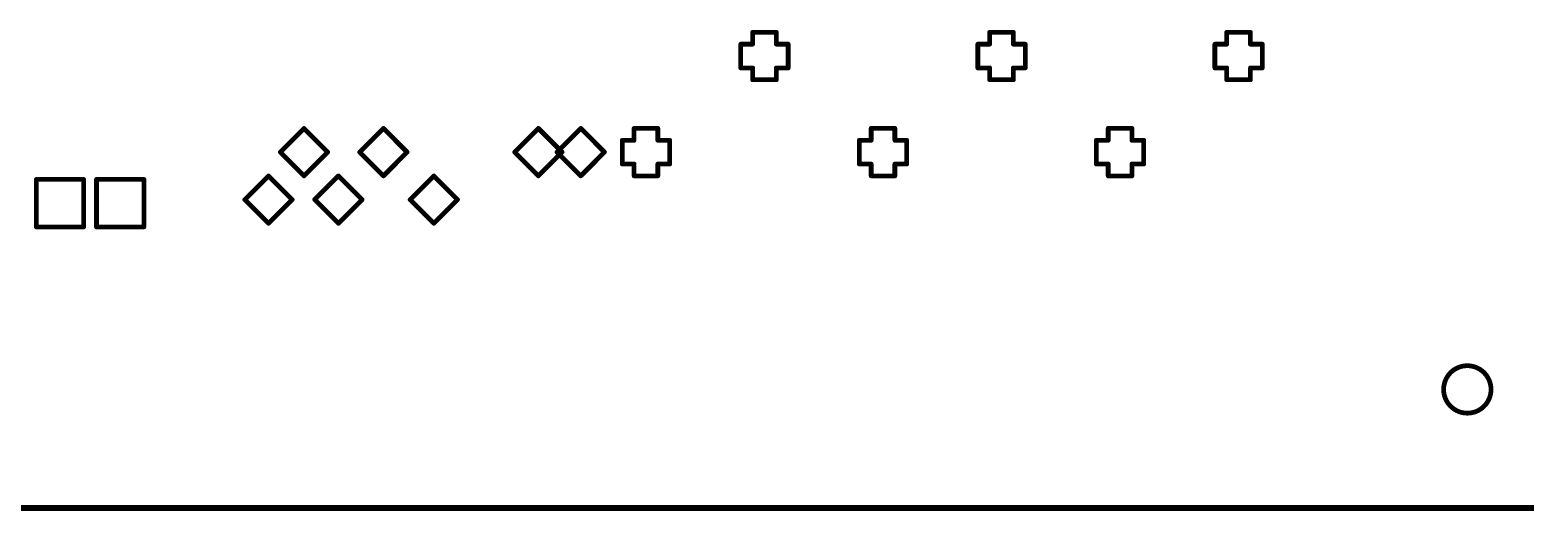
# Model space of a CAD drawing. Header units: inches. Extents: x 0 to 280, y 0 to 265.
# Drawn here: x 79.4 to 142.4, y -0.1 to 20.2 of the extents above; entities that cross this region are included whole.
import ezdxf

# ---------------------------------------------------------------- set-up
doc = ezdxf.new("R2010")
doc.units = ezdxf.units.IN
doc.layers.add('Board', color=6, linetype='Continuous')
doc.layers.add('Drill Drawing', color=1, linetype='Continuous')

msp = doc.modelspace()

# ---------------------------------------------------------------- linework, layer by layer
at = {"layer": 'Board'}
msp.add_lwpolyline([(10, 0, 0.25, 0.25, 0), (270, 0, 0.25, 0.25, 0)], format="xyseb", dxfattribs=at)
at = {"layer": 'Drill Drawing'}
for points in [[(109.35, 18.55, 0.2, 0.2, 0), (109.35, 19.55, 0.2, 0.2, 0)], [(109.35, 19.55, 0.2, 0.2, 0), (109.85, 19.55, 0.2, 0.2, 0)], [(109.85, 19.55, 0.2, 0.2, 0), (109.85, 20.05, 0.2, 0.2, 0)], [(109.85, 20.05, 0.2, 0.2, 0), (110.85, 20.05, 0.2, 0.2, 0)], [(110.85, 19.55, 0.2, 0.2, 0), (110.85, 20.05, 0.2, 0.2, 0)], [(110.85, 19.55, 0.2, 0.2, 0), (111.35, 19.55, 0.2, 0.2, 0)], [(111.35, 18.55, 0.2, 0.2, 0), (111.35, 19.55, 0.2, 0.2, 0)], [(119.35, 18.55, 0.2, 0.2, 0), (119.35, 19.55, 0.2, 0.2, 0)], [(119.35, 19.55, 0.2, 0.2, 0), (119.85, 19.55, 0.2, 0.2, 0)], [(119.85, 19.55, 0.2, 0.2, 0), (119.85, 20.05, 0.2, 0.2, 0)], [(119.85, 20.05, 0.2, 0.2, 0), (120.85, 20.05, 0.2, 0.2, 0)], [(120.85, 19.55, 0.2, 0.2, 0), (120.85, 20.05, 0.2, 0.2, 0)], [(120.85, 19.55, 0.2, 0.2, 0), (121.35, 19.55, 0.2, 0.2, 0)], [(121.35, 18.55, 0.2, 0.2, 0), (121.35, 19.55, 0.2, 0.2, 0)], [(129.35, 18.55, 0.2, 0.2, 0), (129.35, 19.55, 0.2, 0.2, 0)], [(129.35, 19.55, 0.2, 0.2, 0), (129.85, 19.55, 0.2, 0.2, 0)], [(129.85, 19.55, 0.2, 0.2, 0), (129.85, 20.05, 0.2, 0.2, 0)], [(129.85, 20.05, 0.2, 0.2, 0), (130.85, 20.05, 0.2, 0.2, 0)], [(130.85, 19.55, 0.2, 0.2, 0), (130.85, 20.05, 0.2, 0.2, 0)], [(130.85, 19.55, 0.2, 0.2, 0), (131.35, 19.55, 0.2, 0.2, 0)], [(131.35, 18.55, 0.2, 0.2, 0), (131.35, 19.55, 0.2, 0.2, 0)], [(109.35, 18.55, 0.2, 0.2, 0), (109.85, 18.55, 0.2, 0.2, 0)], [(109.85, 18.05, 0.2, 0.2, 0), (109.85, 18.55, 0.2, 0.2, 0)], [(110.85, 18.55, 0.2, 0.2, 0), (111.35, 18.55, 0.2, 0.2, 0)], [(110.85, 18.05, 0.2, 0.2, 0), (110.85, 18.55, 0.2, 0.2, 0)], [(119.35, 18.55, 0.2, 0.2, 0), (119.85, 18.55, 0.2, 0.2, 0)], [(119.85, 18.05, 0.2, 0.2, 0), (119.85, 18.55, 0.2, 0.2, 0)], [(120.85, 18.55, 0.2, 0.2, 0), (121.35, 18.55, 0.2, 0.2, 0)], [(120.85, 18.05, 0.2, 0.2, 0), (120.85, 18.55, 0.2, 0.2, 0)], [(129.35, 18.55, 0.2, 0.2, 0), (129.85, 18.55, 0.2, 0.2, 0)], [(129.85, 18.05, 0.2, 0.2, 0), (129.85, 18.55, 0.2, 0.2, 0)], [(130.85, 18.55, 0.2, 0.2, 0), (131.35, 18.55, 0.2, 0.2, 0)], [(130.85, 18.05, 0.2, 0.2, 0), (130.85, 18.55, 0.2, 0.2, 0)], [(109.85, 18.05, 0.2, 0.2, 0), (110.85, 18.05, 0.2, 0.2, 0)], [(119.85, 18.05, 0.2, 0.2, 0), (120.85, 18.05, 0.2, 0.2, 0)], [(129.85, 18.05, 0.2, 0.2, 0), (130.85, 18.05, 0.2, 0.2, 0)], [(89.925, 15, 0.2, 0.2, 0), (90.925, 16, 0.2, 0.2, 0)], [(90.925, 16, 0.2, 0.2, 0), (91.925, 15, 0.2, 0.2, 0)], [(93.275, 15, 0.2, 0.2, 0), (94.275, 16, 0.2, 0.2, 0)], [(94.275, 16, 0.2, 0.2, 0), (95.275, 15, 0.2, 0.2, 0)], [(99.813, 15, 0.2, 0.2, 0), (100.813, 16, 0.2, 0.2, 0)], [(100.813, 16, 0.2, 0.2, 0), (101.813, 15, 0.2, 0.2, 0)], [(101.6, 15, 0.2, 0.2, 0), (102.6, 16, 0.2, 0.2, 0)], [(102.6, 16, 0.2, 0.2, 0), (103.6, 15, 0.2, 0.2, 0)], [(104.85, 15.5, 0.2, 0.2, 0), (104.85, 16, 0.2, 0.2, 0)], [(104.85, 16, 0.2, 0.2, 0), (105.85, 16, 0.2, 0.2, 0)], [(105.85, 15.5, 0.2, 0.2, 0), (105.85, 16, 0.2, 0.2, 0)], [(114.85, 15.5, 0.2, 0.2, 0), (114.85, 16, 0.2, 0.2, 0)], [(114.85, 16, 0.2, 0.2, 0), (115.85, 16, 0.2, 0.2, 0)], [(115.85, 15.5, 0.2, 0.2, 0), (115.85, 16, 0.2, 0.2, 0)], [(124.85, 15.5, 0.2, 0.2, 0), (124.85, 16, 0.2, 0.2, 0)], [(124.85, 16, 0.2, 0.2, 0), (125.85, 16, 0.2, 0.2, 0)], [(125.85, 15.5, 0.2, 0.2, 0), (125.85, 16, 0.2, 0.2, 0)], [(104.35, 14.5, 0.2, 0.2, 0), (104.35, 15.5, 0.2, 0.2, 0)], [(104.35, 15.5, 0.2, 0.2, 0), (104.85, 15.5, 0.2, 0.2, 0)], [(105.85, 15.5, 0.2, 0.2, 0), (106.35, 15.5, 0.2, 0.2, 0)], [(106.35, 14.5, 0.2, 0.2, 0), (106.35, 15.5, 0.2, 0.2, 0)], [(114.35, 14.5, 0.2, 0.2, 0), (114.35, 15.5, 0.2, 0.2, 0)], [(114.35, 15.5, 0.2, 0.2, 0), (114.85, 15.5, 0.2, 0.2, 0)], [(115.85, 15.5, 0.2, 0.2, 0), (116.35, 15.5, 0.2, 0.2, 0)], [(116.35, 14.5, 0.2, 0.2, 0), (116.35, 15.5, 0.2, 0.2, 0)], [(124.35, 14.5, 0.2, 0.2, 0), (124.35, 15.5, 0.2, 0.2, 0)], [(124.35, 15.5, 0.2, 0.2, 0), (124.85, 15.5, 0.2, 0.2, 0)], [(125.85, 15.5, 0.2, 0.2, 0), (126.35, 15.5, 0.2, 0.2, 0)], [(126.35, 14.5, 0.2, 0.2, 0), (126.35, 15.5, 0.2, 0.2, 0)], [(89.925, 15, 0.2, 0.2, 0), (90.925, 14, 0.2, 0.2, 0)], [(90.925, 14, 0.2, 0.2, 0), (91.925, 15, 0.2, 0.2, 0)], [(93.275, 15, 0.2, 0.2, 0), (94.275, 14, 0.2, 0.2, 0)], [(94.275, 14, 0.2, 0.2, 0), (95.275, 15, 0.2, 0.2, 0)], [(99.813, 15, 0.2, 0.2, 0), (100.813, 14, 0.2, 0.2, 0)], [(100.813, 14, 0.2, 0.2, 0), (101.813, 15, 0.2, 0.2, 0)], [(101.6, 15, 0.2, 0.2, 0), (102.6, 14, 0.2, 0.2, 0)], [(102.6, 14, 0.2, 0.2, 0), (103.6, 15, 0.2, 0.2, 0)], [(104.35, 14.5, 0.2, 0.2, 0), (104.85, 14.5, 0.2, 0.2, 0)], [(104.85, 14, 0.2, 0.2, 0), (104.85, 14.5, 0.2, 0.2, 0)], [(105.85, 14.5, 0.2, 0.2, 0), (106.35, 14.5, 0.2, 0.2, 0)], [(105.85, 14, 0.2, 0.2, 0), (105.85, 14.5, 0.2, 0.2, 0)], [(114.35, 14.5, 0.2, 0.2, 0), (114.85, 14.5, 0.2, 0.2, 0)], [(114.85, 14, 0.2, 0.2, 0), (114.85, 14.5, 0.2, 0.2, 0)], [(115.85, 14.5, 0.2, 0.2, 0), (116.35, 14.5, 0.2, 0.2, 0)], [(115.85, 14, 0.2, 0.2, 0), (115.85, 14.5, 0.2, 0.2, 0)], [(124.35, 14.5, 0.2, 0.2, 0), (124.85, 14.5, 0.2, 0.2, 0)], [(124.85, 14, 0.2, 0.2, 0), (124.85, 14.5, 0.2, 0.2, 0)], [(125.85, 14.5, 0.2, 0.2, 0), (126.35, 14.5, 0.2, 0.2, 0)], [(125.85, 14, 0.2, 0.2, 0), (125.85, 14.5, 0.2, 0.2, 0)], [(79.63, 13.85, 0.2, 0.2, 0), (81.63, 13.85, 0.2, 0.2, 0)], [(79.63, 11.85, 0.2, 0.2, 0), (79.63, 13.85, 0.2, 0.2, 0)], [(81.63, 11.85, 0.2, 0.2, 0), (81.63, 13.85, 0.2, 0.2, 0)], [(82.17, 13.85, 0.2, 0.2, 0), (84.17, 13.85, 0.2, 0.2, 0)], [(82.17, 11.85, 0.2, 0.2, 0), (82.17, 13.85, 0.2, 0.2, 0)], [(84.17, 11.85, 0.2, 0.2, 0), (84.17, 13.85, 0.2, 0.2, 0)], [(88.425, 13, 0.2, 0.2, 0), (89.425, 14, 0.2, 0.2, 0)], [(89.425, 14, 0.2, 0.2, 0), (90.425, 13, 0.2, 0.2, 0)], [(91.375, 13, 0.2, 0.2, 0), (92.375, 14, 0.2, 0.2, 0)], [(92.375, 14, 0.2, 0.2, 0), (93.375, 13, 0.2, 0.2, 0)], [(95.4, 13, 0.2, 0.2, 0), (96.4, 14, 0.2, 0.2, 0)], [(96.4, 14, 0.2, 0.2, 0), (97.4, 13, 0.2, 0.2, 0)], [(104.85, 14, 0.2, 0.2, 0), (105.85, 14, 0.2, 0.2, 0)], [(114.85, 14, 0.2, 0.2, 0), (115.85, 14, 0.2, 0.2, 0)], [(124.85, 14, 0.2, 0.2, 0), (125.85, 14, 0.2, 0.2, 0)], [(88.425, 13, 0.2, 0.2, 0), (89.425, 12, 0.2, 0.2, 0)], [(89.425, 12, 0.2, 0.2, 0), (90.425, 13, 0.2, 0.2, 0)], [(91.375, 13, 0.2, 0.2, 0), (92.375, 12, 0.2, 0.2, 0)], [(92.375, 12, 0.2, 0.2, 0), (93.375, 13, 0.2, 0.2, 0)], [(95.4, 13, 0.2, 0.2, 0), (96.4, 12, 0.2, 0.2, 0)], [(96.4, 12, 0.2, 0.2, 0), (97.4, 13, 0.2, 0.2, 0)], [(79.63, 11.85, 0.2, 0.2, 0), (81.63, 11.85, 0.2, 0.2, 0)], [(82.17, 11.85, 0.2, 0.2, 0), (84.17, 11.85, 0.2, 0.2, 0)]]:
    msp.add_lwpolyline(points, format="xyseb", dxfattribs=at)
for points in [[(109.3, 19.55, 0.1, 0.1, 1), (109.4, 19.55, 0.1, 0.1, 1)], [(109.3, 19.55, 0.1, 0.1, 1), (109.4, 19.55, 0.1, 0.1, 1)], [(109.8, 20.05, 0.1, 0.1, 1), (109.9, 20.05, 0.1, 0.1, 1)], [(109.8, 20.05, 0.1, 0.1, 1), (109.9, 20.05, 0.1, 0.1, 1)], [(109.8, 19.55, 0.1, 0.1, 1), (109.9, 19.55, 0.1, 0.1, 1)], [(109.8, 19.55, 0.1, 0.1, 1), (109.9, 19.55, 0.1, 0.1, 1)], [(110.8, 20.05, 0.1, 0.1, 1), (110.9, 20.05, 0.1, 0.1, 1)], [(110.8, 20.05, 0.1, 0.1, 1), (110.9, 20.05, 0.1, 0.1, 1)], [(110.8, 19.55, 0.1, 0.1, 1), (110.9, 19.55, 0.1, 0.1, 1)], [(110.8, 19.55, 0.1, 0.1, 1), (110.9, 19.55, 0.1, 0.1, 1)], [(111.3, 19.55, 0.1, 0.1, 1), (111.4, 19.55, 0.1, 0.1, 1)], [(111.3, 19.55, 0.1, 0.1, 1), (111.4, 19.55, 0.1, 0.1, 1)], [(119.3, 19.55, 0.1, 0.1, 1), (119.4, 19.55, 0.1, 0.1, 1)], [(119.3, 19.55, 0.1, 0.1, 1), (119.4, 19.55, 0.1, 0.1, 1)], [(119.8, 20.05, 0.1, 0.1, 1), (119.9, 20.05, 0.1, 0.1, 1)], [(119.8, 20.05, 0.1, 0.1, 1), (119.9, 20.05, 0.1, 0.1, 1)], [(119.8, 19.55, 0.1, 0.1, 1), (119.9, 19.55, 0.1, 0.1, 1)], [(119.8, 19.55, 0.1, 0.1, 1), (119.9, 19.55, 0.1, 0.1, 1)], [(120.8, 20.05, 0.1, 0.1, 1), (120.9, 20.05, 0.1, 0.1, 1)], [(120.8, 20.05, 0.1, 0.1, 1), (120.9, 20.05, 0.1, 0.1, 1)], [(120.8, 19.55, 0.1, 0.1, 1), (120.9, 19.55, 0.1, 0.1, 1)], [(120.8, 19.55, 0.1, 0.1, 1), (120.9, 19.55, 0.1, 0.1, 1)], [(121.3, 19.55, 0.1, 0.1, 1), (121.4, 19.55, 0.1, 0.1, 1)], [(121.3, 19.55, 0.1, 0.1, 1), (121.4, 19.55, 0.1, 0.1, 1)], [(129.3, 19.55, 0.1, 0.1, 1), (129.4, 19.55, 0.1, 0.1, 1)], [(129.3, 19.55, 0.1, 0.1, 1), (129.4, 19.55, 0.1, 0.1, 1)], [(129.8, 20.05, 0.1, 0.1, 1), (129.9, 20.05, 0.1, 0.1, 1)], [(129.8, 20.05, 0.1, 0.1, 1), (129.9, 20.05, 0.1, 0.1, 1)], [(129.8, 19.55, 0.1, 0.1, 1), (129.9, 19.55, 0.1, 0.1, 1)], [(129.8, 19.55, 0.1, 0.1, 1), (129.9, 19.55, 0.1, 0.1, 1)], [(130.8, 20.05, 0.1, 0.1, 1), (130.9, 20.05, 0.1, 0.1, 1)], [(130.8, 20.05, 0.1, 0.1, 1), (130.9, 20.05, 0.1, 0.1, 1)], [(130.8, 19.55, 0.1, 0.1, 1), (130.9, 19.55, 0.1, 0.1, 1)], [(130.8, 19.55, 0.1, 0.1, 1), (130.9, 19.55, 0.1, 0.1, 1)], [(131.3, 19.55, 0.1, 0.1, 1), (131.4, 19.55, 0.1, 0.1, 1)], [(131.3, 19.55, 0.1, 0.1, 1), (131.4, 19.55, 0.1, 0.1, 1)], [(109.3, 18.55, 0.1, 0.1, 1), (109.4, 18.55, 0.1, 0.1, 1)], [(109.3, 18.55, 0.1, 0.1, 1), (109.4, 18.55, 0.1, 0.1, 1)], [(109.8, 18.55, 0.1, 0.1, 1), (109.9, 18.55, 0.1, 0.1, 1)], [(109.8, 18.55, 0.1, 0.1, 1), (109.9, 18.55, 0.1, 0.1, 1)], [(110.8, 18.55, 0.1, 0.1, 1), (110.9, 18.55, 0.1, 0.1, 1)], [(110.8, 18.55, 0.1, 0.1, 1), (110.9, 18.55, 0.1, 0.1, 1)], [(111.3, 18.55, 0.1, 0.1, 1), (111.4, 18.55, 0.1, 0.1, 1)], [(111.3, 18.55, 0.1, 0.1, 1), (111.4, 18.55, 0.1, 0.1, 1)], [(119.3, 18.55, 0.1, 0.1, 1), (119.4, 18.55, 0.1, 0.1, 1)], [(119.3, 18.55, 0.1, 0.1, 1), (119.4, 18.55, 0.1, 0.1, 1)], [(119.8, 18.55, 0.1, 0.1, 1), (119.9, 18.55, 0.1, 0.1, 1)], [(119.8, 18.55, 0.1, 0.1, 1), (119.9, 18.55, 0.1, 0.1, 1)], [(120.8, 18.55, 0.1, 0.1, 1), (120.9, 18.55, 0.1, 0.1, 1)], [(120.8, 18.55, 0.1, 0.1, 1), (120.9, 18.55, 0.1, 0.1, 1)], [(121.3, 18.55, 0.1, 0.1, 1), (121.4, 18.55, 0.1, 0.1, 1)], [(121.3, 18.55, 0.1, 0.1, 1), (121.4, 18.55, 0.1, 0.1, 1)], [(129.3, 18.55, 0.1, 0.1, 1), (129.4, 18.55, 0.1, 0.1, 1)], [(129.3, 18.55, 0.1, 0.1, 1), (129.4, 18.55, 0.1, 0.1, 1)], [(129.8, 18.55, 0.1, 0.1, 1), (129.9, 18.55, 0.1, 0.1, 1)], [(129.8, 18.55, 0.1, 0.1, 1), (129.9, 18.55, 0.1, 0.1, 1)], [(130.8, 18.55, 0.1, 0.1, 1), (130.9, 18.55, 0.1, 0.1, 1)], [(130.8, 18.55, 0.1, 0.1, 1), (130.9, 18.55, 0.1, 0.1, 1)], [(131.3, 18.55, 0.1, 0.1, 1), (131.4, 18.55, 0.1, 0.1, 1)], [(131.3, 18.55, 0.1, 0.1, 1), (131.4, 18.55, 0.1, 0.1, 1)], [(109.8, 18.05, 0.1, 0.1, 1), (109.9, 18.05, 0.1, 0.1, 1)], [(109.8, 18.05, 0.1, 0.1, 1), (109.9, 18.05, 0.1, 0.1, 1)], [(110.8, 18.05, 0.1, 0.1, 1), (110.9, 18.05, 0.1, 0.1, 1)], [(110.8, 18.05, 0.1, 0.1, 1), (110.9, 18.05, 0.1, 0.1, 1)], [(119.8, 18.05, 0.1, 0.1, 1), (119.9, 18.05, 0.1, 0.1, 1)], [(119.8, 18.05, 0.1, 0.1, 1), (119.9, 18.05, 0.1, 0.1, 1)], [(120.8, 18.05, 0.1, 0.1, 1), (120.9, 18.05, 0.1, 0.1, 1)], [(120.8, 18.05, 0.1, 0.1, 1), (120.9, 18.05, 0.1, 0.1, 1)], [(129.8, 18.05, 0.1, 0.1, 1), (129.9, 18.05, 0.1, 0.1, 1)], [(129.8, 18.05, 0.1, 0.1, 1), (129.9, 18.05, 0.1, 0.1, 1)], [(130.8, 18.05, 0.1, 0.1, 1), (130.9, 18.05, 0.1, 0.1, 1)], [(130.8, 18.05, 0.1, 0.1, 1), (130.9, 18.05, 0.1, 0.1, 1)], [(90.875, 16, 0.1, 0.1, 1), (90.975, 16, 0.1, 0.1, 1)], [(90.875, 16, 0.1, 0.1, 1), (90.975, 16, 0.1, 0.1, 1)], [(94.225, 16, 0.1, 0.1, 1), (94.325, 16, 0.1, 0.1, 1)], [(94.225, 16, 0.1, 0.1, 1), (94.325, 16, 0.1, 0.1, 1)], [(100.763, 16, 0.1, 0.1, 1), (100.863, 16, 0.1, 0.1, 1)], [(100.763, 16, 0.1, 0.1, 1), (100.863, 16, 0.1, 0.1, 1)], [(102.55, 16, 0.1, 0.1, 1), (102.65, 16, 0.1, 0.1, 1)], [(102.55, 16, 0.1, 0.1, 1), (102.65, 16, 0.1, 0.1, 1)], [(104.8, 16, 0.1, 0.1, 1), (104.9, 16, 0.1, 0.1, 1)], [(104.8, 16, 0.1, 0.1, 1), (104.9, 16, 0.1, 0.1, 1)], [(105.8, 16, 0.1, 0.1, 1), (105.9, 16, 0.1, 0.1, 1)], [(105.8, 16, 0.1, 0.1, 1), (105.9, 16, 0.1, 0.1, 1)], [(114.8, 16, 0.1, 0.1, 1), (114.9, 16, 0.1, 0.1, 1)], [(114.8, 16, 0.1, 0.1, 1), (114.9, 16, 0.1, 0.1, 1)], [(115.8, 16, 0.1, 0.1, 1), (115.9, 16, 0.1, 0.1, 1)], [(115.8, 16, 0.1, 0.1, 1), (115.9, 16, 0.1, 0.1, 1)], [(124.8, 16, 0.1, 0.1, 1), (124.9, 16, 0.1, 0.1, 1)], [(124.8, 16, 0.1, 0.1, 1), (124.9, 16, 0.1, 0.1, 1)], [(125.8, 16, 0.1, 0.1, 1), (125.9, 16, 0.1, 0.1, 1)], [(125.8, 16, 0.1, 0.1, 1), (125.9, 16, 0.1, 0.1, 1)], [(104.3, 15.5, 0.1, 0.1, 1), (104.4, 15.5, 0.1, 0.1, 1)], [(104.3, 15.5, 0.1, 0.1, 1), (104.4, 15.5, 0.1, 0.1, 1)], [(104.8, 15.5, 0.1, 0.1, 1), (104.9, 15.5, 0.1, 0.1, 1)], [(104.8, 15.5, 0.1, 0.1, 1), (104.9, 15.5, 0.1, 0.1, 1)], [(105.8, 15.5, 0.1, 0.1, 1), (105.9, 15.5, 0.1, 0.1, 1)], [(105.8, 15.5, 0.1, 0.1, 1), (105.9, 15.5, 0.1, 0.1, 1)], [(106.3, 15.5, 0.1, 0.1, 1), (106.4, 15.5, 0.1, 0.1, 1)], [(106.3, 15.5, 0.1, 0.1, 1), (106.4, 15.5, 0.1, 0.1, 1)], [(114.3, 15.5, 0.1, 0.1, 1), (114.4, 15.5, 0.1, 0.1, 1)], [(114.3, 15.5, 0.1, 0.1, 1), (114.4, 15.5, 0.1, 0.1, 1)], [(114.8, 15.5, 0.1, 0.1, 1), (114.9, 15.5, 0.1, 0.1, 1)], [(114.8, 15.5, 0.1, 0.1, 1), (114.9, 15.5, 0.1, 0.1, 1)], [(115.8, 15.5, 0.1, 0.1, 1), (115.9, 15.5, 0.1, 0.1, 1)], [(115.8, 15.5, 0.1, 0.1, 1), (115.9, 15.5, 0.1, 0.1, 1)], [(116.3, 15.5, 0.1, 0.1, 1), (116.4, 15.5, 0.1, 0.1, 1)], [(116.3, 15.5, 0.1, 0.1, 1), (116.4, 15.5, 0.1, 0.1, 1)], [(124.3, 15.5, 0.1, 0.1, 1), (124.4, 15.5, 0.1, 0.1, 1)], [(124.3, 15.5, 0.1, 0.1, 1), (124.4, 15.5, 0.1, 0.1, 1)], [(124.8, 15.5, 0.1, 0.1, 1), (124.9, 15.5, 0.1, 0.1, 1)], [(124.8, 15.5, 0.1, 0.1, 1), (124.9, 15.5, 0.1, 0.1, 1)], [(125.8, 15.5, 0.1, 0.1, 1), (125.9, 15.5, 0.1, 0.1, 1)], [(125.8, 15.5, 0.1, 0.1, 1), (125.9, 15.5, 0.1, 0.1, 1)], [(126.3, 15.5, 0.1, 0.1, 1), (126.4, 15.5, 0.1, 0.1, 1)], [(126.3, 15.5, 0.1, 0.1, 1), (126.4, 15.5, 0.1, 0.1, 1)], [(89.875, 15, 0.1, 0.1, 1), (89.975, 15, 0.1, 0.1, 1)], [(89.875, 15, 0.1, 0.1, 1), (89.975, 15, 0.1, 0.1, 1)], [(91.875, 15, 0.1, 0.1, 1), (91.975, 15, 0.1, 0.1, 1)], [(91.875, 15, 0.1, 0.1, 1), (91.975, 15, 0.1, 0.1, 1)], [(93.225, 15, 0.1, 0.1, 1), (93.325, 15, 0.1, 0.1, 1)], [(93.225, 15, 0.1, 0.1, 1), (93.325, 15, 0.1, 0.1, 1)], [(95.225, 15, 0.1, 0.1, 1), (95.325, 15, 0.1, 0.1, 1)], [(95.225, 15, 0.1, 0.1, 1), (95.325, 15, 0.1, 0.1, 1)], [(99.763, 15, 0.1, 0.1, 1), (99.863, 15, 0.1, 0.1, 1)], [(99.763, 15, 0.1, 0.1, 1), (99.863, 15, 0.1, 0.1, 1)], [(101.55, 15, 0.1, 0.1, 1), (101.65, 15, 0.1, 0.1, 1)], [(101.55, 15, 0.1, 0.1, 1), (101.65, 15, 0.1, 0.1, 1)], [(101.763, 15, 0.1, 0.1, 1), (101.863, 15, 0.1, 0.1, 1)], [(101.763, 15, 0.1, 0.1, 1), (101.863, 15, 0.1, 0.1, 1)], [(103.55, 15, 0.1, 0.1, 1), (103.65, 15, 0.1, 0.1, 1)], [(103.55, 15, 0.1, 0.1, 1), (103.65, 15, 0.1, 0.1, 1)], [(104.3, 14.5, 0.1, 0.1, 1), (104.4, 14.5, 0.1, 0.1, 1)], [(104.3, 14.5, 0.1, 0.1, 1), (104.4, 14.5, 0.1, 0.1, 1)], [(104.8, 14.5, 0.1, 0.1, 1), (104.9, 14.5, 0.1, 0.1, 1)], [(104.8, 14.5, 0.1, 0.1, 1), (104.9, 14.5, 0.1, 0.1, 1)], [(105.8, 14.5, 0.1, 0.1, 1), (105.9, 14.5, 0.1, 0.1, 1)], [(105.8, 14.5, 0.1, 0.1, 1), (105.9, 14.5, 0.1, 0.1, 1)], [(106.3, 14.5, 0.1, 0.1, 1), (106.4, 14.5, 0.1, 0.1, 1)], [(106.3, 14.5, 0.1, 0.1, 1), (106.4, 14.5, 0.1, 0.1, 1)], [(114.3, 14.5, 0.1, 0.1, 1), (114.4, 14.5, 0.1, 0.1, 1)], [(114.3, 14.5, 0.1, 0.1, 1), (114.4, 14.5, 0.1, 0.1, 1)], [(114.8, 14.5, 0.1, 0.1, 1), (114.9, 14.5, 0.1, 0.1, 1)], [(114.8, 14.5, 0.1, 0.1, 1), (114.9, 14.5, 0.1, 0.1, 1)], [(115.8, 14.5, 0.1, 0.1, 1), (115.9, 14.5, 0.1, 0.1, 1)], [(115.8, 14.5, 0.1, 0.1, 1), (115.9, 14.5, 0.1, 0.1, 1)], [(116.3, 14.5, 0.1, 0.1, 1), (116.4, 14.5, 0.1, 0.1, 1)], [(116.3, 14.5, 0.1, 0.1, 1), (116.4, 14.5, 0.1, 0.1, 1)], [(124.3, 14.5, 0.1, 0.1, 1), (124.4, 14.5, 0.1, 0.1, 1)], [(124.3, 14.5, 0.1, 0.1, 1), (124.4, 14.5, 0.1, 0.1, 1)], [(124.8, 14.5, 0.1, 0.1, 1), (124.9, 14.5, 0.1, 0.1, 1)], [(124.8, 14.5, 0.1, 0.1, 1), (124.9, 14.5, 0.1, 0.1, 1)], [(125.8, 14.5, 0.1, 0.1, 1), (125.9, 14.5, 0.1, 0.1, 1)], [(125.8, 14.5, 0.1, 0.1, 1), (125.9, 14.5, 0.1, 0.1, 1)], [(126.3, 14.5, 0.1, 0.1, 1), (126.4, 14.5, 0.1, 0.1, 1)], [(126.3, 14.5, 0.1, 0.1, 1), (126.4, 14.5, 0.1, 0.1, 1)], [(79.58, 13.85, 0.1, 0.1, 1), (79.68, 13.85, 0.1, 0.1, 1)], [(79.58, 13.85, 0.1, 0.1, 1), (79.68, 13.85, 0.1, 0.1, 1)], [(81.58, 13.85, 0.1, 0.1, 1), (81.68, 13.85, 0.1, 0.1, 1)], [(81.58, 13.85, 0.1, 0.1, 1), (81.68, 13.85, 0.1, 0.1, 1)], [(82.12, 13.85, 0.1, 0.1, 1), (82.22, 13.85, 0.1, 0.1, 1)], [(82.12, 13.85, 0.1, 0.1, 1), (82.22, 13.85, 0.1, 0.1, 1)], [(84.12, 13.85, 0.1, 0.1, 1), (84.22, 13.85, 0.1, 0.1, 1)], [(84.12, 13.85, 0.1, 0.1, 1), (84.22, 13.85, 0.1, 0.1, 1)], [(89.375, 14, 0.1, 0.1, 1), (89.475, 14, 0.1, 0.1, 1)], [(89.375, 14, 0.1, 0.1, 1), (89.475, 14, 0.1, 0.1, 1)], [(90.875, 14, 0.1, 0.1, 1), (90.975, 14, 0.1, 0.1, 1)], [(90.875, 14, 0.1, 0.1, 1), (90.975, 14, 0.1, 0.1, 1)], [(92.325, 14, 0.1, 0.1, 1), (92.425, 14, 0.1, 0.1, 1)], [(92.325, 14, 0.1, 0.1, 1), (92.425, 14, 0.1, 0.1, 1)], [(94.225, 14, 0.1, 0.1, 1), (94.325, 14, 0.1, 0.1, 1)], [(94.225, 14, 0.1, 0.1, 1), (94.325, 14, 0.1, 0.1, 1)], [(96.35, 14, 0.1, 0.1, 1), (96.45, 14, 0.1, 0.1, 1)], [(96.35, 14, 0.1, 0.1, 1), (96.45, 14, 0.1, 0.1, 1)], [(100.763, 14, 0.1, 0.1, 1), (100.863, 14, 0.1, 0.1, 1)], [(100.763, 14, 0.1, 0.1, 1), (100.863, 14, 0.1, 0.1, 1)], [(102.55, 14, 0.1, 0.1, 1), (102.65, 14, 0.1, 0.1, 1)], [(102.55, 14, 0.1, 0.1, 1), (102.65, 14, 0.1, 0.1, 1)], [(104.8, 14, 0.1, 0.1, 1), (104.9, 14, 0.1, 0.1, 1)], [(104.8, 14, 0.1, 0.1, 1), (104.9, 14, 0.1, 0.1, 1)], [(105.8, 14, 0.1, 0.1, 1), (105.9, 14, 0.1, 0.1, 1)], [(105.8, 14, 0.1, 0.1, 1), (105.9, 14, 0.1, 0.1, 1)], [(114.8, 14, 0.1, 0.1, 1), (114.9, 14, 0.1, 0.1, 1)], [(114.8, 14, 0.1, 0.1, 1), (114.9, 14, 0.1, 0.1, 1)], [(115.8, 14, 0.1, 0.1, 1), (115.9, 14, 0.1, 0.1, 1)], [(115.8, 14, 0.1, 0.1, 1), (115.9, 14, 0.1, 0.1, 1)], [(124.8, 14, 0.1, 0.1, 1), (124.9, 14, 0.1, 0.1, 1)], [(124.8, 14, 0.1, 0.1, 1), (124.9, 14, 0.1, 0.1, 1)], [(125.8, 14, 0.1, 0.1, 1), (125.9, 14, 0.1, 0.1, 1)], [(125.8, 14, 0.1, 0.1, 1), (125.9, 14, 0.1, 0.1, 1)], [(88.375, 13, 0.1, 0.1, 1), (88.475, 13, 0.1, 0.1, 1)], [(88.375, 13, 0.1, 0.1, 1), (88.475, 13, 0.1, 0.1, 1)], [(90.375, 13, 0.1, 0.1, 1), (90.475, 13, 0.1, 0.1, 1)], [(90.375, 13, 0.1, 0.1, 1), (90.475, 13, 0.1, 0.1, 1)], [(91.325, 13, 0.1, 0.1, 1), (91.425, 13, 0.1, 0.1, 1)], [(91.325, 13, 0.1, 0.1, 1), (91.425, 13, 0.1, 0.1, 1)], [(93.325, 13, 0.1, 0.1, 1), (93.425, 13, 0.1, 0.1, 1)], [(93.325, 13, 0.1, 0.1, 1), (93.425, 13, 0.1, 0.1, 1)], [(95.35, 13, 0.1, 0.1, 1), (95.45, 13, 0.1, 0.1, 1)], [(95.35, 13, 0.1, 0.1, 1), (95.45, 13, 0.1, 0.1, 1)], [(97.35, 13, 0.1, 0.1, 1), (97.45, 13, 0.1, 0.1, 1)], [(97.35, 13, 0.1, 0.1, 1), (97.45, 13, 0.1, 0.1, 1)], [(89.375, 12, 0.1, 0.1, 1), (89.475, 12, 0.1, 0.1, 1)], [(89.375, 12, 0.1, 0.1, 1), (89.475, 12, 0.1, 0.1, 1)], [(92.325, 12, 0.1, 0.1, 1), (92.425, 12, 0.1, 0.1, 1)], [(92.325, 12, 0.1, 0.1, 1), (92.425, 12, 0.1, 0.1, 1)], [(96.35, 12, 0.1, 0.1, 1), (96.45, 12, 0.1, 0.1, 1)], [(96.35, 12, 0.1, 0.1, 1), (96.45, 12, 0.1, 0.1, 1)], [(79.58, 11.85, 0.1, 0.1, 1), (79.68, 11.85, 0.1, 0.1, 1)], [(79.58, 11.85, 0.1, 0.1, 1), (79.68, 11.85, 0.1, 0.1, 1)], [(81.58, 11.85, 0.1, 0.1, 1), (81.68, 11.85, 0.1, 0.1, 1)], [(81.58, 11.85, 0.1, 0.1, 1), (81.68, 11.85, 0.1, 0.1, 1)], [(82.12, 11.85, 0.1, 0.1, 1), (82.22, 11.85, 0.1, 0.1, 1)], [(82.12, 11.85, 0.1, 0.1, 1), (82.22, 11.85, 0.1, 0.1, 1)], [(84.12, 11.85, 0.1, 0.1, 1), (84.22, 11.85, 0.1, 0.1, 1)], [(84.12, 11.85, 0.1, 0.1, 1), (84.22, 11.85, 0.1, 0.1, 1)], [(141, 5, 0.2, 0.2, 1), (139, 5, 0.2, 0.2, 1)], [(138.95, 5, 0.1, 0.1, 1), (139.05, 5, 0.1, 0.1, 1)], [(140.95, 5, 0.1, 0.1, 1), (141.05, 5, 0.1, 0.1, 1)]]:
    msp.add_lwpolyline(points, format="xyseb", close=True, dxfattribs=at)

doc.saveas('drawing.dxf')
